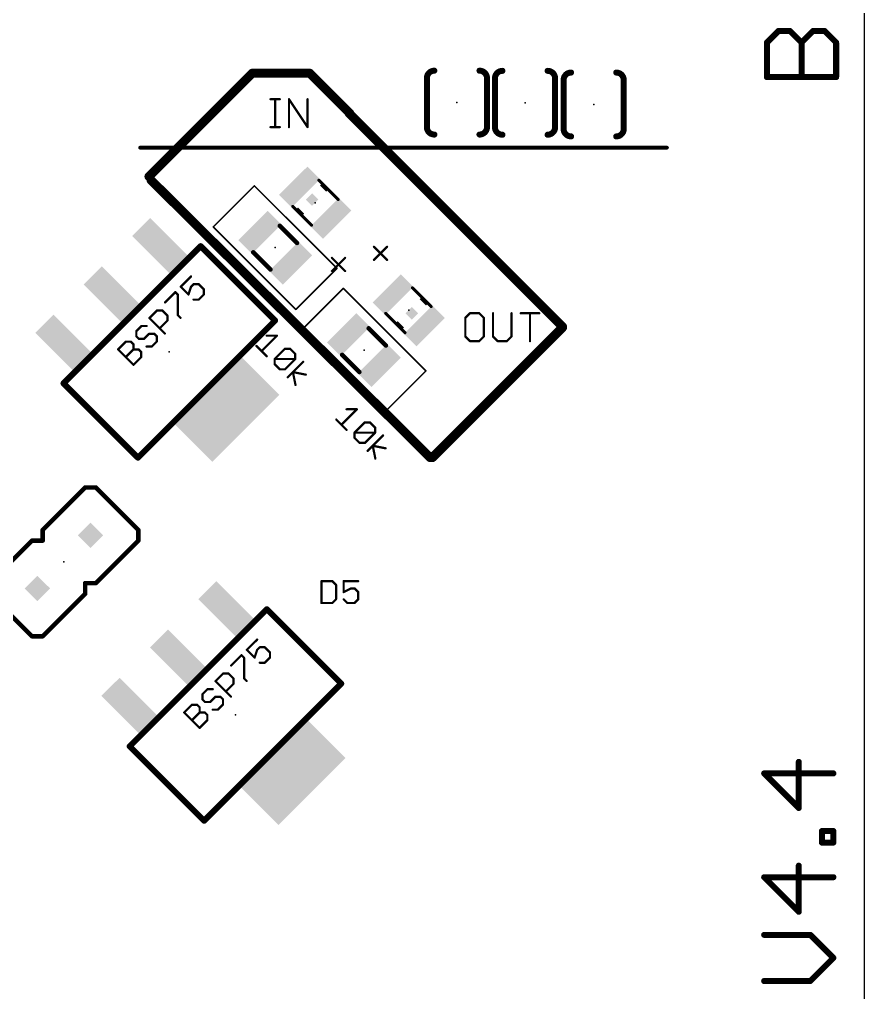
# Model space of a CAD drawing. Extents: x -5 to 95, y -7 to 91.
# Drawn here: x 66.45 to 95, y 19.98 to 52.86 of the extents above; entities that cross this region are included whole.
import ezdxf

# ---------------------------------------------------------------- set-up
doc = ezdxf.new("R2010")
doc.units = 0
for name, color, linetype in [('20', 7, 'CONTINUOUS'), ('21', 253, 'CONTINUOUS'), ('22', 253, 'CONTINUOUS'), ('23', 7, 'CONTINUOUS'), ('24', 7, 'CONTINUOUS'), ('27', 253, 'CONTINUOUS'), ('39', 22, 'CONTINUOUS'), ('51', 253, 'CONTINUOUS')]:
    doc.layers.add(name, color=color, linetype=linetype)

# ---------------------------------------------------------------- blocks, each defined once
blk = doc.blocks.new('RECT')
blk.add_solid([(-0.5, -0.5), (0.5, -0.5), (-0.5, 0.5), (0.5, 0.5)])

msp = doc.modelspace()

# ---------------------------------------------------------------- linework, layer by layer
at = {"layer": '20'}
msp.add_line((95, -2.9), (95, 81.7), dxfattribs=at)
at = {"layer": '21'}
for points, const_width in [([(67.9376, 40.5691), (72.572, 45.2034)], 0.2032), ([(72.572, 45.2034), (75.0865, 42.689)], 0.2032), ([(78.4262, 44.7364), (78.8696, 45.1798)], 0.0762), ([(78.4262, 45.1798), (78.8696, 44.7364)], 0.0762), ([(77.0071, 44.3629), (77.4505, 44.8063)], 0.0762), ([(77.0071, 44.8063), (77.4505, 44.3629)], 0.0762), ([(75.0865, 42.689), (70.4521, 38.0546)], 0.2032), ([(70.4521, 38.0546), (67.9376, 40.5691)], 0.2032), ([(68.6709, 37.0475), (67.234, 35.6106)], 0.1524), ([(68.6709, 37.0475), (69.0301, 37.0475)], 0.1524), ([(70.4669, 35.6106), (69.0301, 37.0475)], 0.1524), ([(67.234, 35.2514), (67.234, 35.6106)], 0.1524), ([(70.4669, 35.2514), (70.4669, 35.6106)], 0.1524), ([(66.8748, 35.2514), (65.438, 33.8146)], 0.1524), ([(67.234, 35.2514), (66.8748, 35.2514)], 0.1524), ([(70.4669, 35.2514), (69.0301, 33.8146)], 0.1524), ([(68.6709, 33.8146), (69.0301, 33.8146)], 0.1524), ([(68.6709, 33.8146), (68.6709, 33.4554)], 0.1524), ([(65.438, 33.4554), (66.8748, 32.0185)], 0.1524), ([(68.6709, 33.4554), (67.234, 32.0185)], 0.1524), ([(70.1724, 28.2981), (74.8067, 32.9324)], 0.2032), ([(74.8067, 32.9324), (77.3212, 30.418)], 0.2032), ([(66.8748, 32.0185), (67.234, 32.0185)], 0.1524), ([(77.3212, 30.418), (72.6868, 25.7836)], 0.2032), ([(72.6868, 25.7836), (70.1724, 28.2981)], 0.2032)]:
    msp.add_lwpolyline(points, dxfattribs=dict(at, const_width=const_width))
for points, const_width in [([(72.6079, 45.2394, 1), (72.5361, 45.1675)], 0.1016), ([(72.6079, 45.1675, 1), (72.5361, 45.2394)], 0.1016), ([(78.4396, 45.1933, 1), (78.4127, 45.1663)], 0.0381), ([(78.883, 45.1663, 1), (78.8561, 45.1933)], 0.0381), ([(77.0206, 44.8197, 1), (76.9936, 44.7928)], 0.0381), ([(77.464, 44.7928, 1), (77.4371, 44.8197)], 0.0381), ([(78.4127, 44.7499, 1), (78.4396, 44.7229)], 0.0381), ([(78.8561, 44.7229, 1), (78.883, 44.7499)], 0.0381), ([(76.9936, 44.3763, 1), (77.0206, 44.3494)], 0.0381), ([(77.4371, 44.3494, 1), (77.464, 44.3763)], 0.0381), ([(75.1224, 42.653, 1), (75.0505, 42.7249)], 0.1016), ([(75.0505, 42.653, 1), (75.1224, 42.7249)], 0.1016), ([(67.9735, 40.605, 1), (67.9017, 40.5331)], 0.1016), ([(67.9017, 40.605, 1), (67.9735, 40.5331)], 0.1016), ([(70.4162, 38.0905, 1), (70.488, 38.0187)], 0.1016), ([(70.4162, 38.0187, 1), (70.488, 38.0905)], 0.1016), ([(68.6709, 37.0856, 1), (68.6709, 37.0094)], 0.0762), ([(68.6978, 37.0205, 1), (68.6439, 37.0744)], 0.0762), ([(69.057, 37.0744, 1), (69.0031, 37.0205)], 0.0762), ([(69.0301, 37.0094, 1), (69.0301, 37.0856)], 0.0762), ([(67.2721, 35.6106, 1), (67.1959, 35.6106)], 0.0762), ([(67.2071, 35.6376, 1), (67.261, 35.5837)], 0.0762), ([(70.505, 35.6106, 1), (70.4288, 35.6106)], 0.0762), ([(70.44, 35.5837, 1), (70.4939, 35.6376)], 0.0762), ([(66.8748, 35.2895, 1), (66.8748, 35.2133)], 0.0762), ([(66.9018, 35.2245, 1), (66.8479, 35.2784)], 0.0762), ([(67.1959, 35.2514, 1), (67.2721, 35.2514)], 0.0762), ([(67.234, 35.2133, 1), (67.234, 35.2895)], 0.0762), ([(70.4288, 35.2514, 1), (70.505, 35.2514)], 0.0762), ([(70.4939, 35.2245, 1), (70.44, 35.2784)], 0.0762), ([(68.6709, 33.8527, 1), (68.6709, 33.7765)], 0.0762), ([(68.709, 33.8146, 1), (68.6328, 33.8146)], 0.0762), ([(69.0031, 33.8415, 1), (69.057, 33.7877)], 0.0762), ([(69.0301, 33.7765, 1), (69.0301, 33.8527)], 0.0762), ([(68.6328, 33.4554, 1), (68.709, 33.4554)], 0.0762), ([(68.6978, 33.4284, 1), (68.6439, 33.4823)], 0.0762), ([(74.8427, 32.9684, 1), (74.7708, 32.8965)], 0.1016), ([(74.8427, 32.8965, 1), (74.7708, 32.9684)], 0.1016), ([(66.8748, 32.0566, 1), (66.8748, 31.9804)], 0.0762), ([(66.8479, 31.9916, 1), (66.9018, 32.0455)], 0.0762), ([(67.2071, 32.0455, 1), (67.261, 31.9916)], 0.0762), ([(67.234, 31.9804, 1), (67.234, 32.0566)], 0.0762), ([(77.3571, 30.382, 1), (77.2853, 30.4539)], 0.1016), ([(77.2853, 30.382, 1), (77.3571, 30.4539)], 0.1016), ([(70.2083, 28.334, 1), (70.1365, 28.2621)], 0.1016), ([(70.1365, 28.334, 1), (70.2083, 28.2621)], 0.1016), ([(72.6509, 25.8195, 1), (72.7228, 25.7477)], 0.1016), ([(72.6509, 25.7477, 1), (72.7228, 25.8195)], 0.1016)]:
    msp.add_lwpolyline(points, format="xyb", dxfattribs=dict(at, const_width=const_width))
at = {"layer": '22'}
for points, const_width in [([(80.4672, 51.1334, 0.4142), (80.2132, 50.8794)], 0.2032), ([(80.264, 50.8794, 1), (80.1624, 50.8794)], 0.1016), ([(80.4672, 51.0826, 1), (80.4672, 51.1842)], 0.1016), ([(82.2452, 50.8794, 0.4142), (81.9912, 51.1334)], 0.2032), ([(81.9912, 51.1842, 1), (81.9912, 51.0826)], 0.1016), ([(82.296, 50.8794, 1), (82.1944, 50.8794)], 0.1016), ([(82.7682, 51.1282, 0.4142), (82.5142, 50.8742)], 0.2032), ([(82.565, 50.8742, 1), (82.4634, 50.8742)], 0.1016), ([(82.7682, 51.0774, 1), (82.7682, 51.179)], 0.1016), ([(84.5462, 50.8742, 0.4142), (84.2922, 51.1282)], 0.2032), ([(84.2922, 51.179, 1), (84.2922, 51.0774)], 0.1016), ([(84.597, 50.8742, 1), (84.4954, 50.8742)], 0.1016), ([(85.0875, 51.0709, 0.4142), (84.8335, 50.8169)], 0.2032), ([(85.0875, 51.0201, 1), (85.0875, 51.1217)], 0.1016), ([(86.8655, 50.8169, 0.4142), (86.6115, 51.0709)], 0.2032), ([(86.6115, 51.1217, 1), (86.6115, 51.0201)], 0.1016), ([(80.1624, 50.8794, 1), (80.264, 50.8794)], 0.1016), ([(82.1944, 50.8794, 1), (82.296, 50.8794)], 0.1016), ([(82.4634, 50.8742, 1), (82.565, 50.8742)], 0.1016), ([(84.4954, 50.8742, 1), (84.597, 50.8742)], 0.1016), ([(84.8843, 50.8169, 1), (84.7827, 50.8169)], 0.1016), ([(84.7827, 50.8169, 1), (84.8843, 50.8169)], 0.1016), ([(86.9163, 50.8169, 1), (86.8147, 50.8169)], 0.1016), ([(86.8147, 50.8169, 1), (86.9163, 50.8169)], 0.1016), ([(80.2132, 49.2284, 0.4142), (80.4672, 48.9744)], 0.2032), ([(80.264, 49.2284, 1), (80.1624, 49.2284)], 0.1016), ([(81.9912, 48.9744, 0.4142), (82.2452, 49.2284)], 0.2032), ([(82.296, 49.2284, 1), (82.1944, 49.2284)], 0.1016), ([(80.1624, 49.2284, 1), (80.264, 49.2284)], 0.1016), ([(80.4672, 48.9236, 1), (80.4672, 49.0252)], 0.1016), ([(81.9912, 49.0252, 1), (81.9912, 48.9236)], 0.1016), ([(82.1944, 49.2284, 1), (82.296, 49.2284)], 0.1016), ([(82.5142, 49.2232, 0.4142), (82.7682, 48.9692)], 0.2032), ([(82.565, 49.2232, 1), (82.4634, 49.2232)], 0.1016), ([(82.4634, 49.2232, 1), (82.565, 49.2232)], 0.1016), ([(82.7682, 48.9184, 1), (82.7682, 49.02)], 0.1016), ([(84.2922, 48.9692, 0.4142), (84.5462, 49.2232)], 0.2032), ([(84.2922, 49.02, 1), (84.2922, 48.9184)], 0.1016), ([(84.597, 49.2232, 1), (84.4954, 49.2232)], 0.1016), ([(84.4954, 49.2232, 1), (84.597, 49.2232)], 0.1016), ([(84.8335, 49.1659, 0.4142), (85.0875, 48.9119)], 0.2032), ([(84.8843, 49.1659, 1), (84.7827, 49.1659)], 0.1016), ([(84.7827, 49.1659, 1), (84.8843, 49.1659)], 0.1016), ([(85.0875, 48.8611, 1), (85.0875, 48.9627)], 0.1016), ([(86.6115, 48.9119, 0.4142), (86.8655, 49.1659)], 0.2032), ([(86.6115, 48.9627, 1), (86.6115, 48.8611)], 0.1016), ([(86.9163, 49.1659, 1), (86.8147, 49.1659)], 0.1016), ([(86.8147, 49.1659, 1), (86.9163, 49.1659)], 0.1016), ([(70.5272, 48.5632, 1), (70.5272, 48.4997)], 0.0635), ([(88.3272, 48.4997, 1), (88.3272, 48.5632)], 0.0635)]:
    msp.add_lwpolyline(points, format="xyb", dxfattribs=dict(at, const_width=const_width))
for points, const_width in [([(80.2132, 50.8794), (80.2132, 49.2284)], 0.2032), ([(82.2452, 49.2284), (82.2452, 50.8794)], 0.2032), ([(82.5142, 50.8742), (82.5142, 49.2232)], 0.2032), ([(84.5462, 49.2232), (84.5462, 50.8742)], 0.2032), ([(84.8335, 50.8169), (84.8335, 49.1659)], 0.2032), ([(86.8655, 49.1659), (86.8655, 50.8169)], 0.2032), ([(70.5272, 48.5314), (88.3272, 48.5314)], 0.127)]:
    msp.add_lwpolyline(points, dxfattribs=dict(at, const_width=const_width))
at = {"layer": '23'}
for p in [(76.4416, 46.6705), (75.0868, 45.1528), (79.5998, 43.0358), (71.512, 41.629), (78.0909, 41.6872), (67.9525, 34.533), (73.7468, 29.358)]:
    msp.add_point(p, dxfattribs=at)
at = {"layer": '24'}
for p in [(81.2292, 50.0539), (83.5302, 50.0487), (85.8495, 49.9914), (88.3272, 48.5314)]:
    msp.add_point(p, dxfattribs=at)
at = {"layer": '27'}
for points, const_width in [([(91.7027, 52.0848), (92.0925, 52.4746)], 0.2032), ([(92.0925, 52.4746), (92.4823, 52.4746)], 0.2032), ([(92.4823, 52.4746), (92.8721, 52.0848)], 0.2032), ([(92.8721, 52.0848), (93.2619, 52.4746)], 0.2032), ([(93.2619, 52.4746), (93.6517, 52.4746)], 0.2032), ([(93.6517, 52.4746), (94.0415, 52.0848)], 0.2032), ([(91.7027, 50.9154), (91.7027, 52.0848)], 0.2032), ([(92.8721, 50.9154), (92.8721, 52.0848)], 0.2032), ([(94.0415, 52.0848), (94.0415, 50.9154)], 0.2032), ([(70.8259, 47.5586), (74.3132, 51.0459)], 0.3048), ([(74.3132, 51.0459), (76.256, 51.0459)], 0.3048), ([(76.256, 51.0459), (77.6135, 49.6885)], 0.3048), ([(94.0415, 50.9154), (91.7027, 50.9154)], 0.2032), ([(74.9325, 50.1681), (75.246, 50.1681)], 0.0762), ([(75.0893, 49.2275), (75.0893, 50.1681)], 0.0762), ([(75.5562, 49.2275), (75.5562, 50.1681)], 0.0762), ([(75.5562, 50.1681), (76.1832, 49.2275)], 0.0762), ([(76.1832, 49.2275), (76.1832, 50.1681)], 0.0762), ([(84.799, 42.4795), (77.59, 49.6885)], 0.3048), ([(74.9325, 49.2275), (75.246, 49.2275)], 0.0762), ([(70.8944, 47.4351), (80.3285, 38.0562)], 0.3048), ([(72.2459, 44.1778), (71.8984, 43.8302)], 0.0762), ([(71.8984, 43.8302), (72.159, 43.5696)], 0.0762), ([(72.159, 43.5696), (72.2459, 43.8302)], 0.0762), ([(72.2459, 43.8302), (72.3328, 43.9171)], 0.0762), ([(72.3328, 43.9171), (72.5066, 43.9171)], 0.0762), ([(72.5066, 43.9171), (72.6803, 43.7433)], 0.0762), ([(72.6803, 43.7433), (72.6803, 43.5696)], 0.0762), ([(71.3692, 43.301), (71.7167, 43.6486)], 0.0762), ([(71.7167, 43.6486), (71.8036, 43.5617)], 0.0762), ([(71.8036, 43.5617), (71.8036, 42.8666)], 0.0762), ([(72.5066, 43.3958), (72.3328, 43.3958)], 0.0762), ([(72.6803, 43.5696), (72.5066, 43.3958)], 0.0762), ([(70.84, 42.7718), (71.1006, 43.0325)], 0.0762), ([(71.3612, 42.2505), (70.84, 42.7718)], 0.0762), ([(71.1006, 43.0325), (71.2744, 43.0325)], 0.0762), ([(71.2744, 43.0325), (71.4481, 42.8587)], 0.0762), ([(71.4481, 42.8587), (71.4481, 42.6849)], 0.0762), ([(71.8036, 42.8666), (71.8905, 42.7797)], 0.0762), ([(81.6705, 42.9349), (81.5137, 42.7781)], 0.0762), ([(81.5137, 42.7781), (81.5137, 42.1511)], 0.0762), ([(81.984, 42.9349), (81.6705, 42.9349)], 0.0762), ([(82.1408, 42.7781), (81.984, 42.9349)], 0.0762), ([(82.1408, 42.1511), (82.1408, 42.7781)], 0.0762), ([(82.4492, 42.9349), (82.4492, 42.1511)], 0.0762), ([(83.0763, 42.1511), (83.0763, 42.9349)], 0.0762), ([(83.3847, 42.9349), (84.0118, 42.9349)], 0.0762), ([(83.6983, 41.9943), (83.6983, 42.9349)], 0.0762), ([(70.5714, 42.5033), (70.3976, 42.3295)], 0.0762), ([(70.7452, 42.5033), (70.5714, 42.5033)], 0.0762), ([(71.4481, 42.6849), (71.1875, 42.4243)], 0.0762), ([(80.3989, 38.0562), (84.799, 42.4564)], 0.3048), ([(70.3976, 42.3295), (70.3976, 42.1557)], 0.0762), ([(70.3976, 42.1557), (70.4845, 42.0688)], 0.0762), ([(70.4845, 42.0688), (70.6583, 42.0688)], 0.0762), ([(70.6583, 42.0688), (70.832, 42.2426)], 0.0762), ([(70.832, 42.2426), (71.0058, 42.2426)], 0.0762), ([(71.0058, 42.2426), (71.0927, 42.1557)], 0.0762), ([(71.0927, 42.1557), (71.0927, 41.982)], 0.0762), ([(75.1517, 42.1787), (74.6304, 41.6574)], 0.0762), ([(74.8042, 42.1787), (75.1517, 42.1787)], 0.0762), ([(81.5137, 42.1511), (81.6705, 41.9943)], 0.0762), ([(81.984, 41.9943), (82.1408, 42.1511)], 0.0762), ([(82.4492, 42.1511), (82.606, 41.9943)], 0.0762), ([(82.9195, 41.9943), (83.0763, 42.1511)], 0.0762), ([(69.7815, 41.7134), (70.0422, 41.974)], 0.0762), ([(70.0422, 41.974), (70.2159, 41.974)], 0.0762), ([(70.2159, 41.974), (70.3028, 41.8872)], 0.0762), ([(70.3028, 41.8872), (70.3028, 41.7134)], 0.0762), ([(70.9189, 41.8082), (70.7452, 41.8082)], 0.0762), ([(71.0927, 41.982), (70.9189, 41.8082)], 0.0762), ([(74.4566, 41.8312), (74.8042, 41.4836)], 0.0762), ([(75.0727, 41.3888), (75.4202, 41.7364)], 0.0762), ([(75.4202, 41.7364), (75.594, 41.7364)], 0.0762), ([(75.594, 41.7364), (75.7678, 41.5626)], 0.0762), ([(81.6705, 41.9943), (81.984, 41.9943)], 0.0762), ([(82.606, 41.9943), (82.9195, 41.9943)], 0.0762), ([(70.3028, 41.1921), (69.7815, 41.7134)], 0.0762), ([(70.0422, 41.4527), (70.3028, 41.7134)], 0.0762), ([(70.3028, 41.7134), (70.4766, 41.7134)], 0.0762), ([(70.5635, 41.4527), (70.3028, 41.1921)], 0.0762), ([(70.4766, 41.7134), (70.5635, 41.6265)], 0.0762), ([(70.5635, 41.6265), (70.5635, 41.4527)], 0.0762), ([(75.7678, 41.5626), (75.7678, 41.3888)], 0.0762), ([(75.0727, 41.2151), (75.0727, 41.3888)], 0.0762), ([(75.0727, 41.3888), (75.7678, 41.3888)], 0.0762), ([(75.2465, 41.0413), (75.0727, 41.2151)], 0.0762), ([(75.7678, 41.3888), (75.4202, 41.0413)], 0.0762), ([(75.515, 40.7727), (76.0363, 41.294)], 0.0762), ([(75.4202, 41.0413), (75.2465, 41.0413)], 0.0762), ([(75.7757, 40.5121), (75.6888, 40.9465)], 0.0762), ([(75.6888, 40.9465), (76.1232, 40.8596)], 0.0762), ([(77.8491, 39.6895), (77.3278, 39.1682)], 0.0762), ([(77.5016, 39.6895), (77.8491, 39.6895)], 0.0762), ([(77.1541, 39.342), (77.5016, 38.9945)], 0.0762), ([(77.7702, 38.8997), (78.1177, 39.2472)], 0.0762), ([(78.1177, 39.2472), (78.2914, 39.2472)], 0.0762), ([(78.2914, 39.2472), (78.4652, 39.0734)], 0.0762), ([(77.7702, 38.7259), (77.7702, 38.8997)], 0.0762), ([(77.7702, 38.8997), (78.4652, 38.8997)], 0.0762), ([(78.4652, 38.8997), (78.1177, 38.5521)], 0.0762), ([(78.2125, 38.2836), (78.7338, 38.8049)], 0.0762), ([(78.4652, 39.0734), (78.4652, 38.8997)], 0.0762), ([(77.9439, 38.5521), (77.7702, 38.7259)], 0.0762), ([(78.1177, 38.5521), (77.9439, 38.5521)], 0.0762), ([(78.4731, 38.0229), (78.3862, 38.4573)], 0.0762), ([(78.3862, 38.4573), (78.8207, 38.3705)], 0.0762), ([(76.6541, 33.8811), (76.6541, 33.1438)], 0.0762), ([(77.0227, 33.8811), (76.6541, 33.8811)], 0.0762), ([(77.1455, 33.7582), (77.0227, 33.8811)], 0.0762), ([(77.894, 33.8811), (77.4025, 33.8811)], 0.0762), ([(77.4025, 33.8811), (77.4025, 33.5124)], 0.0762), ([(77.1455, 33.2667), (77.1455, 33.7582)], 0.0762), ([(77.4025, 33.5124), (77.6482, 33.6353)], 0.0762), ([(77.6482, 33.6353), (77.7711, 33.6353)], 0.0762), ([(77.7711, 33.6353), (77.894, 33.5124)], 0.0762), ([(77.894, 33.5124), (77.894, 33.2667)], 0.0762), ([(77.0227, 33.1438), (77.1455, 33.2667)], 0.0762), ([(77.5253, 33.1438), (77.4025, 33.2667)], 0.0762), ([(77.894, 33.2667), (77.7711, 33.1438)], 0.0762), ([(76.6541, 33.1438), (77.0227, 33.1438)], 0.0762), ([(77.7711, 33.1438), (77.5253, 33.1438)], 0.0762), ([(74.4807, 31.9068), (74.1331, 31.5592)], 0.0762), ([(74.1331, 31.5592), (74.3938, 31.2986)], 0.0762), ([(74.3938, 31.2986), (74.4807, 31.5592)], 0.0762), ([(74.4807, 31.5592), (74.5675, 31.6461)], 0.0762), ([(74.5675, 31.6461), (74.7413, 31.6461)], 0.0762), ([(74.7413, 31.6461), (74.9151, 31.4724)], 0.0762), ([(73.6039, 31.03), (73.9514, 31.3776)], 0.0762), ([(73.9514, 31.3776), (74.0383, 31.2907)], 0.0762), ([(74.0383, 31.2907), (74.0383, 30.5956)], 0.0762), ([(74.9151, 31.2986), (74.7413, 31.1248)], 0.0762), ([(74.9151, 31.4724), (74.9151, 31.2986)], 0.0762), ([(74.7413, 31.1248), (74.5675, 31.1248)], 0.0762), ([(73.0747, 30.5008), (73.3354, 30.7615)], 0.0762), ([(73.3354, 30.7615), (73.5091, 30.7615)], 0.0762), ([(73.5091, 30.7615), (73.6829, 30.5877)], 0.0762), ([(73.6829, 30.5877), (73.6829, 30.4139)], 0.0762), ([(74.0383, 30.5956), (74.1252, 30.5087)], 0.0762), ([(72.8061, 30.2323), (72.6324, 30.0585)], 0.0762), ([(72.9799, 30.2323), (72.8061, 30.2323)], 0.0762), ([(73.596, 29.9795), (73.0747, 30.5008)], 0.0762), ([(73.6829, 30.4139), (73.4222, 30.1533)], 0.0762), ([(72.6324, 30.0585), (72.6324, 29.8847)], 0.0762), ([(72.893, 29.7978), (73.0668, 29.9716)], 0.0762), ([(73.0668, 29.9716), (73.2406, 29.9716)], 0.0762), ([(73.2406, 29.9716), (73.3274, 29.8847)], 0.0762), ([(72.0163, 29.4424), (72.2769, 29.7031)], 0.0762), ([(72.2769, 29.7031), (72.4507, 29.7031)], 0.0762), ([(72.4507, 29.7031), (72.5376, 29.6162)], 0.0762), ([(72.5376, 29.6162), (72.5376, 29.4424)], 0.0762), ([(72.6324, 29.8847), (72.7193, 29.7978)], 0.0762), ([(72.7193, 29.7978), (72.893, 29.7978)], 0.0762), ([(73.3274, 29.711), (73.1537, 29.5372)], 0.0762), ([(73.3274, 29.8847), (73.3274, 29.711)], 0.0762), ([(72.5376, 28.9211), (72.0163, 29.4424)], 0.0762), ([(72.2769, 29.1818), (72.5376, 29.4424)], 0.0762), ([(72.5376, 29.4424), (72.7114, 29.4424)], 0.0762), ([(72.7114, 29.4424), (72.7982, 29.3555)], 0.0762), ([(72.7982, 29.3555), (72.7982, 29.1818)], 0.0762), ([(73.1537, 29.5372), (72.9799, 29.5372)], 0.0762), ([(72.7982, 29.1818), (72.5376, 28.9211)], 0.0762), ([(92.7784, 26.2147), (92.7784, 27.7739)], 0.2032), ([(93.9478, 27.3841), (91.609, 27.3841)], 0.2032), ([(91.609, 27.3841), (92.7784, 26.2147)], 0.2032), ([(93.558, 25.0453), (93.558, 25.4351)], 0.2032), ([(93.558, 25.4351), (93.9478, 25.4351)], 0.2032), ([(93.9478, 25.4351), (93.9478, 25.0453)], 0.2032), ([(93.9478, 25.0453), (93.558, 25.0453)], 0.2032), ([(92.7784, 22.7065), (92.7784, 24.2657)], 0.2032), ([(93.9478, 23.8759), (91.609, 23.8759)], 0.2032), ([(91.609, 23.8759), (92.7784, 22.7065)], 0.2032), ([(93.1682, 21.9269), (91.609, 21.9269)], 0.2032), ([(93.9478, 21.1473), (93.1682, 21.9269)], 0.2032), ([(93.1682, 20.3677), (93.9478, 21.1473)], 0.2032), ([(91.609, 20.3677), (93.1682, 20.3677)], 0.2032)]:
    msp.add_lwpolyline(points, dxfattribs=dict(at, const_width=const_width))
for points, const_width in [([(92.0925, 52.5254, 1), (92.0925, 52.4238)], 0.1016), ([(92.1284, 52.4387, 1), (92.0566, 52.5105)], 0.1016), ([(92.5182, 52.5105, 1), (92.4464, 52.4387)], 0.1016), ([(92.4823, 52.4238, 1), (92.4823, 52.5254)], 0.1016), ([(93.2619, 52.5254, 1), (93.2619, 52.4238)], 0.1016), ([(93.2978, 52.4387, 1), (93.226, 52.5105)], 0.1016), ([(93.6876, 52.5105, 1), (93.6158, 52.4387)], 0.1016), ([(93.6517, 52.4238, 1), (93.6517, 52.5254)], 0.1016), ([(91.7535, 52.0848, 1), (91.6519, 52.0848)], 0.1016), ([(91.6668, 52.1207, 1), (91.7386, 52.0489)], 0.1016), ([(92.9229, 52.0848, 1), (92.8213, 52.0848)], 0.1016), ([(92.8362, 52.1207, 1), (92.908, 52.0489)], 0.1016), ([(92.8362, 52.0489, 1), (92.908, 52.1207)], 0.1016), ([(94.0923, 52.0848, 1), (93.9907, 52.0848)], 0.1016), ([(94.0056, 52.0489, 1), (94.0774, 52.1207)], 0.1016), ([(74.3132, 51.1221, 1), (74.3132, 50.9697)], 0.1524), ([(74.3671, 50.992, 1), (74.2594, 51.0998)], 0.1524), ([(76.3099, 51.0998, 1), (76.2021, 50.992)], 0.1524), ([(76.256, 50.9697, 1), (76.256, 51.1221)], 0.1524), ([(91.7027, 50.9662, 1), (91.7027, 50.8646)], 0.1016), ([(94.0415, 50.8646, 1), (94.0415, 50.9662)], 0.1016), ([(91.6519, 50.9154, 1), (91.7535, 50.9154)], 0.1016), ([(92.8213, 50.9154, 1), (92.9229, 50.9154)], 0.1016), ([(93.9907, 50.9154, 1), (94.0923, 50.9154)], 0.1016), ([(74.9325, 50.1872, 1), (74.9325, 50.1491)], 0.0381), ([(75.1083, 50.1681, 1), (75.0702, 50.1681)], 0.0381), ([(75.246, 50.1491, 1), (75.246, 50.1872)], 0.0381), ([(75.5752, 50.1681, 1), (75.5371, 50.1681)], 0.0381), ([(75.572, 50.1787, 1), (75.5403, 50.1576)], 0.0381), ([(76.2023, 50.1681, 1), (76.1642, 50.1681)], 0.0381), ([(77.6439, 49.7423, 1), (77.5362, 49.6346)], 0.1524), ([(77.5596, 49.6346, 1), (77.6673, 49.7423)], 0.1524), ([(74.9325, 49.2466, 1), (74.9325, 49.2085)], 0.0381), ([(75.0702, 49.2275, 1), (75.1083, 49.2275)], 0.0381), ([(75.246, 49.2085, 1), (75.246, 49.2466)], 0.0381), ([(75.5371, 49.2275, 1), (75.5752, 49.2275)], 0.0381), ([(76.1642, 49.2275, 1), (76.2023, 49.2275)], 0.0381), ([(76.1674, 49.217, 1), (76.1991, 49.2381)], 0.0381), ([(70.772, 47.6125, 1), (70.8798, 47.5047)], 0.1524), ([(70.9481, 47.4892, 1), (70.8406, 47.3811)], 0.1524), ([(72.2594, 44.1643, 1), (72.2324, 44.1912)], 0.0381), ([(71.9118, 43.8437, 1), (71.8849, 43.8168)], 0.0381), ([(71.8849, 43.8437, 1), (71.9118, 43.8168)], 0.0381), ([(72.2324, 43.8437, 1), (72.2594, 43.8168)], 0.0381), ([(72.264, 43.8242, 1), (72.2278, 43.8363)], 0.0381), ([(72.3328, 43.9362, 1), (72.3328, 43.8981)], 0.0381), ([(72.3463, 43.9036, 1), (72.3193, 43.9306)], 0.0381), ([(72.52, 43.9306, 1), (72.4931, 43.9036)], 0.0381), ([(72.5066, 43.8981, 1), (72.5066, 43.9362)], 0.0381), ([(72.6994, 43.7433, 1), (72.6613, 43.7434)], 0.0381), ([(72.6668, 43.7299, 1), (72.6938, 43.7568)], 0.0381), ([(71.7302, 43.662, 1), (71.7032, 43.6351)], 0.0381), ([(71.7302, 43.6351, 1), (71.7032, 43.662)], 0.0381), ([(71.8226, 43.5617, 1), (71.7845, 43.5617)], 0.0381), ([(71.7901, 43.5482, 1), (71.817, 43.5751)], 0.0381), ([(72.1409, 43.5756, 1), (72.1771, 43.5636)], 0.0381), ([(72.1455, 43.5561, 1), (72.1725, 43.5831)], 0.0381), ([(72.3328, 43.4149, 1), (72.3328, 43.3768)], 0.0381), ([(72.4931, 43.4093, 1), (72.52, 43.3823)], 0.0381), ([(72.5066, 43.3768, 1), (72.5066, 43.4149)], 0.0381), ([(72.6613, 43.5696, 1), (72.6994, 43.5696)], 0.0381), ([(72.6938, 43.5561, 1), (72.6668, 43.5831)], 0.0381), ([(71.3557, 43.3145, 1), (71.3826, 43.2876)], 0.0381), ([(70.8534, 42.7853, 1), (70.8265, 42.7583)], 0.0381), ([(70.8265, 42.7853, 1), (70.8534, 42.7583)], 0.0381), ([(71.1006, 43.0515, 1), (71.1006, 43.0134)], 0.0381), ([(71.1141, 43.019, 1), (71.0871, 43.0459)], 0.0381), ([(71.2878, 43.0459, 1), (71.2609, 43.019)], 0.0381), ([(71.2744, 43.0134, 1), (71.2744, 43.0515)], 0.0381), ([(71.4672, 42.8587, 1), (71.4291, 42.8587)], 0.0381), ([(71.4347, 42.8452, 1), (71.4616, 42.8722)], 0.0381), ([(71.817, 42.8801, 1), (71.7901, 42.8531)], 0.0381), ([(71.7845, 42.8666, 1), (71.8226, 42.8666)], 0.0381), ([(71.877, 42.7663, 1), (71.9039, 42.7932)], 0.0381), ([(81.5327, 42.7781, 1), (81.4946, 42.7781)], 0.0381), ([(81.5002, 42.7916, 1), (81.5272, 42.7647)], 0.0381), ([(81.6705, 42.9539, 1), (81.6705, 42.9158)], 0.0381), ([(81.6839, 42.9214, 1), (81.657, 42.9484)], 0.0381), ([(81.9975, 42.9484, 1), (81.9705, 42.9214)], 0.0381), ([(81.984, 42.9158, 1), (81.984, 42.9539)], 0.0381), ([(82.1598, 42.7781, 1), (82.1217, 42.7781)], 0.0381), ([(82.1273, 42.7647, 1), (82.1542, 42.7916)], 0.0381), ([(82.4683, 42.9349, 1), (82.4302, 42.9349)], 0.0381), ([(83.0953, 42.9349, 1), (83.0572, 42.9349)], 0.0381), ([(83.3847, 42.9539, 1), (83.3847, 42.9158)], 0.0381), ([(83.7173, 42.9349, 1), (83.6792, 42.9349)], 0.0381), ([(84.0118, 42.9158, 1), (84.0118, 42.9539)], 0.0381), ([(70.5714, 42.5223, 1), (70.5714, 42.4842)], 0.0381), ([(70.5849, 42.4898, 1), (70.5579, 42.5167)], 0.0381), ([(70.7452, 42.4842, 1), (70.7452, 42.5223)], 0.0381), ([(71.174, 42.4378, 1), (71.201, 42.4108)], 0.0381), ([(71.4291, 42.6849, 1), (71.4672, 42.6849)], 0.0381), ([(71.4616, 42.6715, 1), (71.4347, 42.6984)], 0.0381), ([(84.7451, 42.4256, 1), (84.8529, 42.5334)], 0.1524), ([(84.8529, 42.4025, 1), (84.7451, 42.5102)], 0.1524), ([(70.3842, 42.343, 1), (70.4111, 42.316)], 0.0381), ([(70.4167, 42.3295, 1), (70.3786, 42.3295)], 0.0381), ([(70.4111, 42.1692, 1), (70.3842, 42.1423)], 0.0381), ([(70.3786, 42.1557, 1), (70.4167, 42.1557)], 0.0381), ([(70.4845, 42.0879, 1), (70.4845, 42.0498)], 0.0381), ([(70.471, 42.0554, 1), (70.498, 42.0823)], 0.0381), ([(70.6448, 42.0823, 1), (70.6717, 42.0554)], 0.0381), ([(70.6583, 42.0498, 1), (70.6583, 42.0879)], 0.0381), ([(70.832, 42.2617, 1), (70.832, 42.2236)], 0.0381), ([(70.8455, 42.2291, 1), (70.8186, 42.2561)], 0.0381), ([(71.0193, 42.2561, 1), (70.9923, 42.2291)], 0.0381), ([(71.0058, 42.2236, 1), (71.0058, 42.2617)], 0.0381), ([(71.1117, 42.1557, 1), (71.0736, 42.1557)], 0.0381), ([(71.0792, 42.1423, 1), (71.1062, 42.1692)], 0.0381), ([(71.3478, 42.237, 1), (71.3747, 42.264)], 0.0381), ([(74.8042, 42.1977, 1), (74.8042, 42.1596)], 0.0381), ([(75.1652, 42.1652, 1), (75.1382, 42.1922)], 0.0381), ([(75.1517, 42.1596, 1), (75.1517, 42.1977)], 0.0381), ([(81.5272, 42.1645, 1), (81.5002, 42.1376)], 0.0381), ([(81.4946, 42.1511, 1), (81.5327, 42.1511)], 0.0381), ([(82.1217, 42.1511, 1), (82.1598, 42.1511)], 0.0381), ([(82.1542, 42.1376, 1), (82.1273, 42.1645)], 0.0381), ([(82.4627, 42.1645, 1), (82.4357, 42.1376)], 0.0381), ([(82.4302, 42.1511, 1), (82.4683, 42.1511)], 0.0381), ([(83.0572, 42.1511, 1), (83.0953, 42.1511)], 0.0381), ([(83.0898, 42.1376, 1), (83.0628, 42.1645)], 0.0381), ([(70.0422, 41.9931, 1), (70.0422, 41.955)], 0.0381), ([(70.0556, 41.9606, 1), (70.0287, 41.9875)], 0.0381), ([(70.2294, 41.9875, 1), (70.2025, 41.9606)], 0.0381), ([(70.2159, 41.955, 1), (70.2159, 41.9931)], 0.0381), ([(70.3219, 41.8872, 1), (70.2838, 41.8872)], 0.0381), ([(70.2894, 41.8737, 1), (70.3163, 41.9006)], 0.0381), ([(70.7452, 41.8272, 1), (70.7452, 41.7891)], 0.0381), ([(70.9055, 41.8217, 1), (70.9324, 41.7947)], 0.0381), ([(70.9189, 41.7891, 1), (70.9189, 41.8272)], 0.0381), ([(71.0736, 41.982, 1), (71.1117, 41.982)], 0.0381), ([(71.1062, 41.9685, 1), (71.0792, 41.9954)], 0.0381), ([(74.4701, 41.8446, 1), (74.4432, 41.8177)], 0.0381), ([(75.4202, 41.7554, 1), (75.4202, 41.7173)], 0.0381), ([(75.4337, 41.7229, 1), (75.4068, 41.7498)], 0.0381), ([(75.6075, 41.7498, 1), (75.5805, 41.7229)], 0.0381), ([(75.594, 41.7173, 1), (75.594, 41.7554)], 0.0381), ([(81.6705, 42.0133, 1), (81.6705, 41.9752)], 0.0381), ([(81.657, 41.9808, 1), (81.6839, 42.0078)], 0.0381), ([(81.9705, 42.0078, 1), (81.9975, 41.9808)], 0.0381), ([(81.984, 41.9752, 1), (81.984, 42.0133)], 0.0381), ([(82.606, 42.0133, 1), (82.606, 41.9752)], 0.0381), ([(82.5925, 41.9808, 1), (82.6194, 42.0078)], 0.0381), ([(82.906, 42.0078, 1), (82.933, 41.9808)], 0.0381), ([(82.9195, 41.9752, 1), (82.9195, 42.0133)], 0.0381), ([(83.6792, 41.9943, 1), (83.7173, 41.9943)], 0.0381), ([(69.795, 41.7269, 1), (69.7681, 41.6999)], 0.0381), ([(69.7681, 41.7269, 1), (69.795, 41.6999)], 0.0381), ([(70.0287, 41.4662, 1), (70.0557, 41.4393)], 0.0381), ([(70.3028, 41.7324, 1), (70.3028, 41.6943)], 0.0381), ([(70.2838, 41.7134, 1), (70.3219, 41.7134)], 0.0381), ([(70.3163, 41.6999, 1), (70.2894, 41.7269)], 0.0381), ([(70.4901, 41.7269, 1), (70.4631, 41.6999)], 0.0381), ([(70.4766, 41.6943, 1), (70.4766, 41.7324)], 0.0381), ([(70.5825, 41.6265, 1), (70.5444, 41.6265)], 0.0381), ([(70.5444, 41.4527, 1), (70.5825, 41.4527)], 0.0381), ([(70.55, 41.613, 1), (70.577, 41.64)], 0.0381), ([(70.5769, 41.4393, 1), (70.55, 41.4662)], 0.0381), ([(74.6169, 41.6709, 1), (74.6439, 41.6439)], 0.0381), ([(74.7907, 41.4702, 1), (74.8176, 41.4971)], 0.0381), ([(75.7868, 41.5626, 1), (75.7487, 41.5626)], 0.0381), ([(75.7543, 41.5491, 1), (75.7812, 41.5761)], 0.0381), ([(70.2894, 41.2056, 1), (70.3163, 41.1786)], 0.0381), ([(70.2894, 41.1786, 1), (70.3163, 41.2056)], 0.0381), ([(75.0727, 41.4079, 1), (75.0727, 41.3698)], 0.0381), ([(75.0592, 41.4023, 1), (75.0862, 41.3754)], 0.0381), ([(75.0862, 41.2285, 1), (75.0592, 41.2016)], 0.0381), ([(75.0918, 41.3888, 1), (75.0537, 41.3888)], 0.0381), ([(75.0537, 41.2151, 1), (75.0918, 41.2151)], 0.0381), ([(75.7487, 41.3888, 1), (75.7868, 41.3888)], 0.0381), ([(75.7812, 41.3754, 1), (75.7543, 41.4023)], 0.0381), ([(75.7678, 41.3698, 1), (75.7678, 41.4079)], 0.0381), ([(76.0498, 41.2806, 1), (76.0229, 41.3075)], 0.0381), ([(75.2465, 41.0604, 1), (75.2465, 41.0223)], 0.0381), ([(75.233, 41.0278, 1), (75.2599, 41.0548)], 0.0381), ([(75.4068, 41.0548, 1), (75.4337, 41.0278)], 0.0381), ([(75.4202, 41.0223, 1), (75.4202, 41.0603)], 0.0381), ([(75.5016, 40.7862, 1), (75.5285, 40.7593)], 0.0381), ([(75.7075, 40.9502, 1), (75.6701, 40.9428)], 0.0381), ([(75.6925, 40.9652, 1), (75.6851, 40.9278)], 0.0381), ([(76.1195, 40.8409, 1), (76.127, 40.8783)], 0.0381), ([(75.757, 40.5084, 1), (75.7944, 40.5158)], 0.0381), ([(77.5016, 39.7086, 1), (77.5016, 39.6705)], 0.0381), ([(77.8626, 39.6761, 1), (77.8357, 39.703)], 0.0381), ([(77.8491, 39.6705, 1), (77.8491, 39.7086)], 0.0381), ([(77.1675, 39.3555, 1), (77.1406, 39.3285)], 0.0381), ([(77.3144, 39.1817, 1), (77.3413, 39.1548)], 0.0381), ([(78.1177, 39.2662, 1), (78.1177, 39.2282)], 0.0381), ([(78.1312, 39.2337, 1), (78.1042, 39.2607)], 0.0381), ([(78.3049, 39.2607, 1), (78.278, 39.2337)], 0.0381), ([(78.2914, 39.2282, 1), (78.2914, 39.2663)], 0.0381), ([(77.4881, 38.981, 1), (77.5151, 39.0079)], 0.0381), ([(77.7892, 38.8997, 1), (77.7511, 38.8997)], 0.0381), ([(77.7702, 38.9187, 1), (77.7702, 38.8806)], 0.0381), ([(77.7567, 38.9131, 1), (77.7836, 38.8862)], 0.0381), ([(78.4843, 39.0734, 1), (78.4462, 39.0734)], 0.0381), ([(78.4462, 38.8997, 1), (78.4843, 38.8997)], 0.0381), ([(78.4517, 39.06, 1), (78.4787, 39.0869)], 0.0381), ([(78.4787, 38.8862, 1), (78.4517, 38.9131)], 0.0381), ([(78.4652, 38.8806, 1), (78.4652, 38.9187)], 0.0381), ([(78.7472, 38.7914, 1), (78.7203, 38.8183)], 0.0381), ([(77.7836, 38.7394, 1), (77.7567, 38.7124)], 0.0381), ([(77.7511, 38.7259, 1), (77.7892, 38.7259)], 0.0381), ([(77.9439, 38.5712, 1), (77.9439, 38.5331)], 0.0381), ([(77.9304, 38.5387, 1), (77.9574, 38.5656)], 0.0381), ([(78.1042, 38.5656, 1), (78.1312, 38.5387)], 0.0381), ([(78.1177, 38.5331, 1), (78.1177, 38.5712)], 0.0381), ([(78.4049, 38.4611, 1), (78.3676, 38.4536)], 0.0381), ([(78.39, 38.476, 1), (78.3825, 38.4387)], 0.0381), ([(78.199, 38.297, 1), (78.2259, 38.2701)], 0.0381), ([(78.8169, 38.3518, 1), (78.8244, 38.3891)], 0.0381), ([(80.2748, 38.0022, 1), (80.3822, 38.1103)], 0.1524), ([(80.345, 38.1101, 1), (80.4528, 38.0024)], 0.1524), ([(78.4544, 38.0192, 1), (78.4918, 38.0267)], 0.0381), ([(76.6731, 33.8811, 1), (76.635, 33.8811)], 0.0381), ([(76.6541, 33.9001, 1), (76.6541, 33.862)], 0.0381), ([(77.0361, 33.8945, 1), (77.0092, 33.8676)], 0.0381), ([(77.0227, 33.862, 1), (77.0227, 33.9001)], 0.0381), ([(77.4025, 33.9001, 1), (77.4025, 33.862)], 0.0381), ([(77.4215, 33.8811, 1), (77.3834, 33.8811)], 0.0381), ([(77.894, 33.862, 1), (77.894, 33.9001)], 0.0381), ([(77.1646, 33.7582, 1), (77.1265, 33.7582)], 0.0381), ([(77.1321, 33.7447, 1), (77.159, 33.7717)], 0.0381), ([(77.3939, 33.5295, 1), (77.411, 33.4954)], 0.0381), ([(77.6482, 33.6544, 1), (77.6482, 33.6163)], 0.0381), ([(77.6567, 33.6183, 1), (77.6397, 33.6523)], 0.0381), ([(77.7846, 33.6488, 1), (77.7576, 33.6218)], 0.0381), ([(77.7711, 33.6163, 1), (77.7711, 33.6544)], 0.0381), ([(77.913, 33.5124, 1), (77.8749, 33.5124)], 0.0381), ([(77.8805, 33.499, 1), (77.9074, 33.5259)], 0.0381), ([(77.1265, 33.2667, 1), (77.1646, 33.2667)], 0.0381), ([(77.159, 33.2532, 1), (77.1321, 33.2802)], 0.0381), ([(77.4159, 33.2802, 1), (77.389, 33.2532)], 0.0381), ([(77.3834, 33.5124, 1), (77.4215, 33.5124)], 0.0381), ([(77.8749, 33.2667, 1), (77.913, 33.2667)], 0.0381), ([(77.9074, 33.2532, 1), (77.8805, 33.2802)], 0.0381), ([(76.6541, 33.1629, 1), (76.6541, 33.1248)], 0.0381), ([(76.635, 33.1438, 1), (76.6731, 33.1438)], 0.0381), ([(77.0092, 33.1573, 1), (77.0361, 33.1304)], 0.0381), ([(77.0227, 33.1248, 1), (77.0227, 33.1629)], 0.0381), ([(77.5253, 33.1629, 1), (77.5253, 33.1248)], 0.0381), ([(77.5119, 33.1304, 1), (77.5388, 33.1573)], 0.0381), ([(77.7576, 33.1573, 1), (77.7846, 33.1304)], 0.0381), ([(77.7711, 33.1248, 1), (77.7711, 33.1629)], 0.0381), ([(74.4941, 31.8933, 1), (74.4672, 31.9202)], 0.0381), ([(74.1466, 31.5727, 1), (74.1197, 31.5458)], 0.0381), ([(74.1197, 31.5727, 1), (74.1466, 31.5458)], 0.0381), ([(74.4672, 31.5727, 1), (74.4941, 31.5458)], 0.0381), ([(74.4987, 31.5532, 1), (74.4626, 31.5653)], 0.0381), ([(74.5675, 31.6652, 1), (74.5675, 31.6271)], 0.0381), ([(74.581, 31.6326, 1), (74.5541, 31.6596)], 0.0381), ([(74.7548, 31.6596, 1), (74.7278, 31.6326)], 0.0381), ([(74.7413, 31.6271, 1), (74.7413, 31.6652)], 0.0381), ([(73.9649, 31.391, 1), (73.938, 31.3641)], 0.0381), ([(73.9649, 31.3641, 1), (73.938, 31.391)], 0.0381), ([(74.0574, 31.2907, 1), (74.0193, 31.2907)], 0.0381), ([(74.0249, 31.2772, 1), (74.0518, 31.3041)], 0.0381), ([(74.3757, 31.3046, 1), (74.4118, 31.2926)], 0.0381), ([(74.3803, 31.2851, 1), (74.4072, 31.3121)], 0.0381), ([(74.9341, 31.4724, 1), (74.896, 31.4724)], 0.0381), ([(74.896, 31.2986, 1), (74.9341, 31.2986)], 0.0381), ([(74.9016, 31.4589, 1), (74.9285, 31.4858)], 0.0381), ([(74.9285, 31.2851, 1), (74.9016, 31.3121)], 0.0381), ([(73.5904, 31.0435, 1), (73.6174, 31.0166)], 0.0381), ([(74.5675, 31.1439, 1), (74.5675, 31.1058)], 0.0381), ([(74.7278, 31.1383, 1), (74.7548, 31.1114)], 0.0381), ([(74.7413, 31.1058, 1), (74.7413, 31.1439)], 0.0381), ([(73.3354, 30.7805, 1), (73.3354, 30.7424)], 0.0381), ([(73.3488, 30.748, 1), (73.3219, 30.7749)], 0.0381), ([(73.5226, 30.7749, 1), (73.4957, 30.748)], 0.0381), ([(73.5091, 30.7424, 1), (73.5091, 30.7805)], 0.0381), ([(73.7019, 30.5877, 1), (73.6638, 30.5877)], 0.0381), ([(73.6694, 30.5742, 1), (73.6964, 30.6012)], 0.0381), ([(74.0518, 30.6091, 1), (74.0249, 30.5821)], 0.0381), ([(74.0193, 30.5956, 1), (74.0574, 30.5956)], 0.0381), ([(72.8061, 30.2513, 1), (72.8061, 30.2132)], 0.0381), ([(72.8196, 30.2188, 1), (72.7927, 30.2457)], 0.0381), ([(72.9799, 30.2132, 1), (72.9799, 30.2513)], 0.0381), ([(73.0882, 30.5143, 1), (73.0612, 30.4873)], 0.0381), ([(73.0612, 30.5143, 1), (73.0882, 30.4873)], 0.0381), ([(73.6638, 30.4139, 1), (73.7019, 30.4139)], 0.0381), ([(73.6964, 30.4005, 1), (73.6694, 30.4274)], 0.0381), ([(74.1117, 30.4953, 1), (74.1387, 30.5222)], 0.0381), ([(72.6189, 30.072, 1), (72.6458, 30.045)], 0.0381), ([(72.6514, 30.0585, 1), (72.6133, 30.0585)], 0.0381), ([(73.0668, 29.9907, 1), (73.0668, 29.9526)], 0.0381), ([(73.0803, 29.9581, 1), (73.0533, 29.9851)], 0.0381), ([(73.254, 29.9851, 1), (73.2271, 29.9581)], 0.0381), ([(73.2406, 29.9526, 1), (73.2406, 29.9907)], 0.0381), ([(73.4088, 30.1668, 1), (73.4357, 30.1398)], 0.0381), ([(73.5825, 29.9661, 1), (73.6095, 29.993)], 0.0381), ([(72.2769, 29.7221, 1), (72.2769, 29.684)], 0.0381), ([(72.2904, 29.6896, 1), (72.2635, 29.7165)], 0.0381), ([(72.4642, 29.7165, 1), (72.4372, 29.6896)], 0.0381), ([(72.4507, 29.684, 1), (72.4507, 29.7221)], 0.0381), ([(72.5566, 29.6162, 1), (72.5185, 29.6162)], 0.0381), ([(72.5241, 29.6027, 1), (72.5511, 29.6296)], 0.0381), ([(72.6459, 29.8982, 1), (72.6189, 29.8713)], 0.0381), ([(72.6133, 29.8847, 1), (72.6514, 29.8847)], 0.0381), ([(72.7193, 29.8169, 1), (72.7193, 29.7788)], 0.0381), ([(72.7058, 29.7844, 1), (72.7327, 29.8113)], 0.0381), ([(72.8796, 29.8113, 1), (72.9065, 29.7844)], 0.0381), ([(72.893, 29.7788, 1), (72.893, 29.8169)], 0.0381), ([(73.3465, 29.8847, 1), (73.3084, 29.8847)], 0.0381), ([(73.3084, 29.711, 1), (73.3465, 29.711)], 0.0381), ([(73.314, 29.8713, 1), (73.3409, 29.8982)], 0.0381), ([(73.3409, 29.6975, 1), (73.314, 29.7244)], 0.0381), ([(72.0298, 29.4559, 1), (72.0028, 29.4289)], 0.0381), ([(72.0028, 29.4559, 1), (72.0298, 29.4289)], 0.0381), ([(72.5376, 29.4614, 1), (72.5376, 29.4233)], 0.0381), ([(72.5185, 29.4424, 1), (72.5566, 29.4424)], 0.0381), ([(72.5511, 29.4289, 1), (72.5241, 29.4559)], 0.0381), ([(72.7248, 29.4559, 1), (72.6979, 29.4289)], 0.0381), ([(72.7114, 29.4233, 1), (72.7114, 29.4614)], 0.0381), ([(72.8173, 29.3555, 1), (72.7792, 29.3555)], 0.0381), ([(72.7848, 29.342, 1), (72.8117, 29.369)], 0.0381), ([(72.9799, 29.5562, 1), (72.9799, 29.5181)], 0.0381), ([(73.1402, 29.5507, 1), (73.1671, 29.5237)], 0.0381), ([(73.1537, 29.5181, 1), (73.1537, 29.5562)], 0.0381), ([(72.2635, 29.1952, 1), (72.2904, 29.1683)], 0.0381), ([(72.5241, 28.9346, 1), (72.5511, 28.9076)], 0.0381), ([(72.5241, 28.9076, 1), (72.5511, 28.9346)], 0.0381), ([(72.7792, 29.1818, 1), (72.8173, 29.1817)], 0.0381), ([(72.8117, 29.1683, 1), (72.7848, 29.1952)], 0.0381), ([(92.8292, 27.7739, 1), (92.7276, 27.7739)], 0.1016), ([(91.609, 27.4349, 1), (91.609, 27.3333)], 0.1016), ([(91.645, 27.42, 1), (91.5731, 27.3482)], 0.1016), ([(93.9478, 27.3333, 1), (93.9478, 27.4349)], 0.1016), ([(92.7276, 26.2147, 1), (92.8292, 26.2147)], 0.1016), ([(92.7425, 26.1788, 1), (92.8144, 26.2506)], 0.1016), ([(93.6088, 25.4351, 1), (93.5072, 25.4351)], 0.1016), ([(93.558, 25.4859, 1), (93.558, 25.3843)], 0.1016), ([(93.9986, 25.4351, 1), (93.897, 25.4351)], 0.1016), ([(93.9478, 25.3843, 1), (93.9478, 25.4859)], 0.1016), ([(93.558, 25.0961, 1), (93.558, 24.9945)], 0.1016), ([(93.5072, 25.0453, 1), (93.6088, 25.0453)], 0.1016), ([(93.897, 25.0453, 1), (93.9986, 25.0453)], 0.1016), ([(93.9478, 24.9945, 1), (93.9478, 25.0961)], 0.1016), ([(92.8292, 24.2657, 1), (92.7276, 24.2657)], 0.1016), ([(91.609, 23.9267, 1), (91.609, 23.8251)], 0.1016), ([(91.645, 23.9118, 1), (91.5731, 23.84)], 0.1016), ([(93.9478, 23.8251, 1), (93.9478, 23.9267)], 0.1016), ([(92.7276, 22.7065, 1), (92.8292, 22.7065)], 0.1016), ([(92.7425, 22.6706, 1), (92.8144, 22.7424)], 0.1016), ([(91.609, 21.9777, 1), (91.609, 21.8761)], 0.1016), ([(93.2042, 21.9628, 1), (93.1323, 21.891)], 0.1016), ([(93.1682, 21.8761, 1), (93.1682, 21.9777)], 0.1016), ([(93.9837, 21.1114, 1), (93.9119, 21.1832)], 0.1016), ([(93.9119, 21.1114, 1), (93.9837, 21.1832)], 0.1016), ([(91.609, 20.4185, 1), (91.609, 20.3169)], 0.1016), ([(93.1323, 20.4036, 1), (93.2042, 20.3318)], 0.1016), ([(93.1682, 20.3169, 1), (93.1682, 20.4185)], 0.1016)]:
    msp.add_lwpolyline(points, format="xyb", dxfattribs=dict(at, const_width=const_width))
at = {"layer": '39', "const_width": 0.0508}
for points in [[(72.9966, 45.8529), (74.3868, 47.243)], [(74.3868, 47.243), (77.177, 44.4528)], [(75.7868, 43.0626), (72.9966, 45.8529)], [(77.177, 44.4528), (75.7868, 43.0626)], [(76.0007, 42.3873), (77.3908, 43.7774)], [(77.3908, 43.7774), (80.1811, 40.9872)], [(78.7909, 39.597), (76.0007, 42.3873)], [(80.1811, 40.9872), (78.7909, 39.597)]]:
    msp.add_lwpolyline(points, dxfattribs=at)
at = {"layer": '39', "const_width": 0.0254}
for points in [[(74.3957, 47.252, 1), (74.3778, 47.2341)], [(74.3957, 47.2341, 1), (74.3778, 47.252)], [(73.0056, 45.8618, 1), (72.9876, 45.8439)], [(72.9876, 45.8618, 1), (73.0056, 45.8439)], [(77.186, 44.4438, 1), (77.168, 44.4618)], [(77.168, 44.4438, 1), (77.186, 44.4618)], [(77.3998, 43.7864, 1), (77.3818, 43.7685)], [(77.3998, 43.7685, 1), (77.3818, 43.7864)], [(75.7778, 43.0716, 1), (75.7958, 43.0536)], [(75.7778, 43.0536, 1), (75.7958, 43.0716)], [(76.0096, 42.3962, 1), (75.9917, 42.3783)], [(75.9917, 42.3962, 1), (76.0096, 42.3783)], [(80.19, 40.9782, 1), (80.1721, 40.9962)], [(80.1721, 40.9782, 1), (80.19, 40.9962)], [(78.7819, 39.606, 1), (78.7999, 39.588)], [(78.7819, 39.588, 1), (78.7999, 39.606)]]:
    msp.add_lwpolyline(points, format="xyb", dxfattribs=at)
at = {"layer": '51'}
for points, const_width in [([(76.5654, 47.4306), (77.2195, 46.7766)], 0.1016), ([(75.6815, 46.5468), (76.3179, 45.9104)], 0.1016), ([(75.8257, 45.3119), (75.2459, 45.8918)], 0.1524), ([(74.9277, 44.4139), (74.3479, 44.9937)], 0.1524), ([(80.36, 43.1596), (79.7236, 43.796)], 0.1016), ([(79.4761, 42.2757), (78.822, 42.9298)], 0.1016), ([(78.25, 42.4262), (78.8298, 41.8463)], 0.1524), ([(77.3519, 41.5281), (77.9318, 40.9483)], 0.1524)]:
    msp.add_lwpolyline(points, dxfattribs=dict(at, const_width=const_width))
for points, const_width in [([(76.5833, 47.4486, 1), (76.5474, 47.4127)], 0.0508), ([(77.2015, 46.7586, 1), (77.2374, 46.7945)], 0.0508), ([(75.6995, 46.5647, 1), (75.6635, 46.5288)], 0.0508), ([(75.2728, 45.9187, 1), (75.2189, 45.8648)], 0.0762), ([(76.2999, 45.8924, 1), (76.3359, 45.9283)], 0.0508), ([(74.3748, 45.0207, 1), (74.3209, 44.9668)], 0.0762), ([(75.7988, 45.285, 1), (75.8527, 45.3389)], 0.0762), ([(74.9007, 44.387, 1), (74.9546, 44.4408)], 0.0762), ([(79.7415, 43.8139, 1), (79.7056, 43.778)], 0.0508), ([(80.342, 43.1416, 1), (80.3779, 43.1775)], 0.0508), ([(78.84, 42.9477, 1), (78.804, 42.9118)], 0.0508), ([(78.2769, 42.4531, 1), (78.223, 42.3992)], 0.0762), ([(79.4581, 42.2577, 1), (79.494, 42.2937)], 0.0508), ([(78.8028, 41.8194, 1), (78.8567, 41.8733)], 0.0762), ([(77.3789, 41.5551, 1), (77.325, 41.5012)], 0.0762), ([(77.9048, 40.9214, 1), (77.9587, 40.9752)], 0.0762)]:
    msp.add_lwpolyline(points, format="xyb", dxfattribs=dict(at, const_width=const_width))

# ---------------------------------------------------------------- block references
at = {"layer": '21', "yscale": 0.3}
for p, xscale, rotation in [((76.7598, 47.2008), 0.15, 45), ((76.3356, 46.7766), 0.3, 45), ((75.9113, 46.3523), 0.15, 45), ((80.1302, 43.354), 0.15, 225), ((79.7059, 42.9298), 0.3, 225), ((79.2816, 42.5055), 0.15, 225)]:
    msp.add_blockref('RECT', p, dxfattribs=dict(at, xscale=xscale, rotation=rotation))
at = {"layer": '51'}
for p, xscale, yscale, rotation in [((75.9113, 47.2008), 1.35, 0.6, 45), ((76.972, 46.1402), 1.35, 0.6, 45), ((74.5686, 45.6689), 0.65, 1.4, 135), ((71.2157, 45.1942), 0.8636, 1.8542, 225), ((71.2157, 45.1942), 0.8636, 1.8542, 225), ((75.6103, 44.6272), 0.65, 1.4, 135), ((69.5813, 43.5598), 0.8636, 1.8542, 225), ((69.5813, 43.5598), 0.8636, 1.8542, 225), ((79.0695, 43.5662), 1.35, 0.6, 225), ((80.1302, 42.5055), 1.35, 0.6, 225), ((67.9469, 41.9254), 0.8636, 1.8542, 225), ((67.9469, 41.9254), 0.8636, 1.8542, 225), ((77.5674, 42.2128), 0.65, 1.4, 315), ((78.6091, 41.1711), 0.65, 1.4, 315), ((73.4428, 39.6983), 3.2004, 1.8542, 225), ((73.4428, 39.6983), 3.2004, 1.8542, 225), ((68.8505, 35.431), 0.6096, 0.6096, 315), ((67.0544, 33.635), 0.6096, 0.6096, 315), ((73.4504, 32.9232), 0.8636, 1.8542, 225), ((73.4504, 32.9232), 0.8636, 1.8542, 225), ((71.816, 31.2888), 0.8636, 1.8542, 225), ((71.816, 31.2888), 0.8636, 1.8542, 225), ((70.1816, 29.6544), 0.8636, 1.8542, 225), ((70.1816, 29.6544), 0.8636, 1.8542, 225), ((75.6775, 27.4273), 3.2004, 1.8542, 225), ((75.6775, 27.4273), 3.2004, 1.8542, 225)]:
    msp.add_blockref('RECT', p, dxfattribs=dict(at, xscale=xscale, yscale=yscale, rotation=rotation))

doc.saveas('drawing.dxf')
